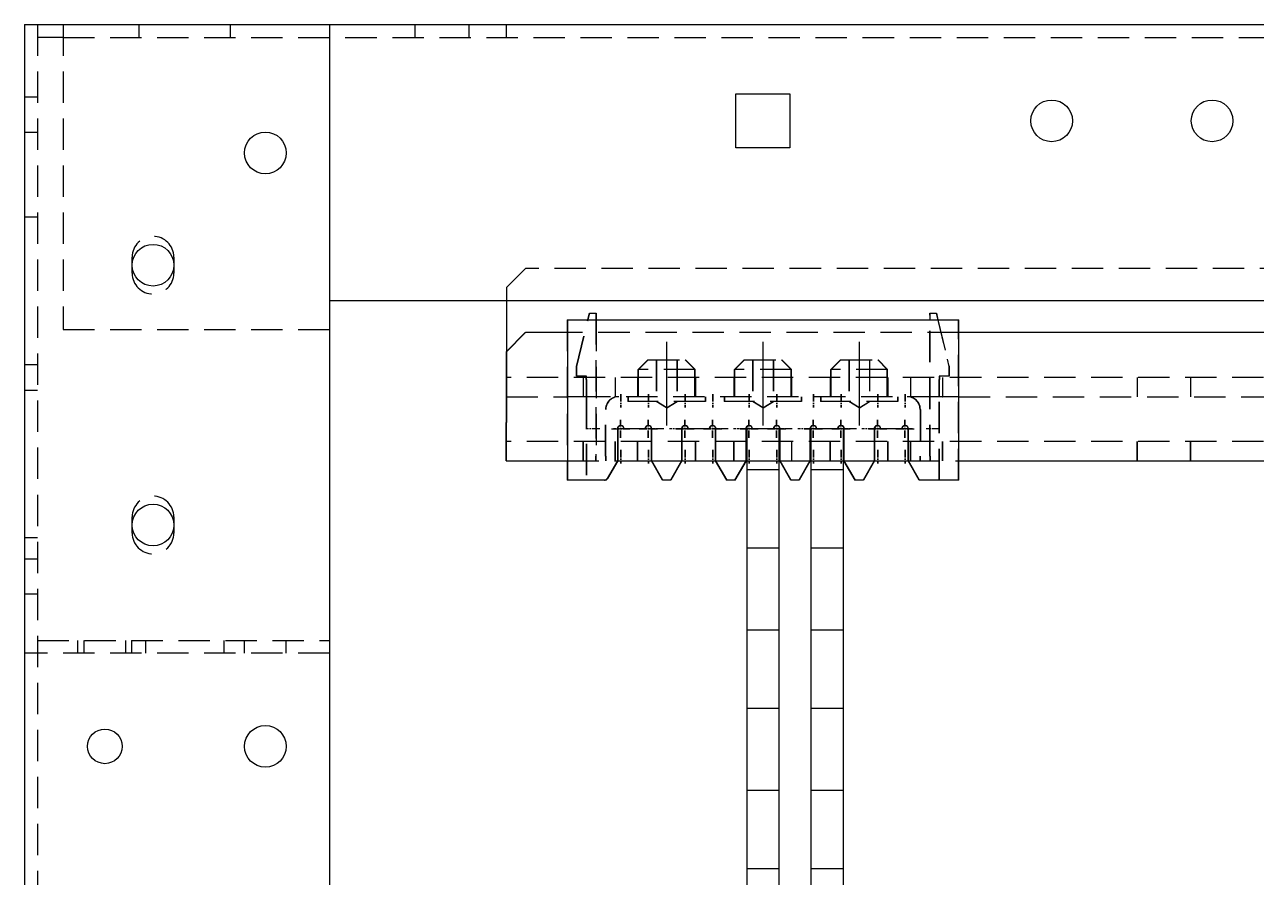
# Model space of a CAD drawing. Header units: millimetres. Extents: x -116965 to 323937, y 291661 to 566926.
# Drawn here: x -13076.7 to -12952, y 326587.9 to 326674.3 of the extents above; entities that cross this region are included whole.
import ezdxf

# ---------------------------------------------------------------- set-up
doc = ezdxf.new("R2010")
doc.units = ezdxf.units.MM
doc.linetypes.add('AXES2', pattern=[1.125, 0.75, -0.125, 0.125, -0.125])
doc.linetypes.add('HIDDEN2', pattern=[4.7625, 3.175, -1.5875])
doc.layers.add('ALPHA', color=255, linetype='Continuous')
doc.layers.add('AXE', color=80, linetype='AXES2')
doc.layers.add('Pointille_Court', color=40, linetype='HIDDEN2', lineweight=25)

msp = doc.modelspace()

# ---------------------------------------------------------------- linework, layer by layer
at = {"layer": 'ALPHA'}
for p, q in [((-13076.712828, 326674.33332), (-13045.837828, 326674.33332)), ((-13076.712828, 326674.33332), (-13076.712828, 326024.33332)), ((-13045.837828, 326674.33332), (-13045.837828, 326024.33332)), ((-13045.837828, 326674.33332), (-12717.587828, 326674.33332)), ((-13004.692828, 326667.31332), (-12999.232828, 326667.31332)), ((-13004.692828, 326661.85332), (-13004.692828, 326667.31332)), ((-12999.232828, 326667.31332), (-12999.232828, 326661.85332)), ((-12999.232828, 326661.85332), (-13004.692828, 326661.85332)), ((-13045.837828, 326646.38332), (-12717.587828, 326646.38332)), ((-13027.930328, 326646.38332), (-13027.930328, 326641.18332)), ((-13019.636954, 326644.43332), (-13019.480328, 326645.08332)), ((-13019.480328, 326645.08332), (-13018.830328, 326645.08332)), ((-13018.830328, 326645.08332), (-13018.830328, 326644.43332)), ((-12985.030328, 326645.08332), (-12984.380328, 326645.08332)), ((-12985.030328, 326644.43332), (-12985.030328, 326645.08332)), ((-12984.380328, 326645.08332), (-12984.223701, 326644.43332)), ((-13021.755328, 326644.43332), (-12982.105328, 326644.43332)), ((-13021.755328, 326644.43332), (-13021.755328, 326628.18332)), ((-12982.105328, 326628.18332), (-12982.105328, 326644.43332)), ((-13027.930328, 326641.18332), (-13025.980328, 326643.13332)), ((-13021.755328, 326643.13332), (-13025.980328, 326643.13332)), ((-12940.505328, 326643.13332), (-12982.105328, 326643.13332)), ((-13027.962828, 326641.18332), (-13027.930328, 326641.21582)), ((-13027.962828, 326641.18332), (-13027.962828, 326634.03332)), ((-13027.930328, 326641.18332), (-13027.930328, 326634.03332)), ((-13027.962828, 326630.13332), (-13027.962828, 326634.03332)), ((-13027.930328, 326630.13332), (-13027.930328, 326634.03332)), ((-13016.652828, 326633.38332), (-13016.652828, 326630.13332)), ((-13013.857828, 326633.38332), (-13016.002828, 326633.38332)), ((-13013.207828, 326630.13332), (-13013.207828, 326633.38332)), ((-13010.152828, 326633.38332), (-13010.152828, 326630.13332)), ((-13007.357828, 326633.38332), (-13009.502828, 326633.38332)), ((-13006.707828, 326630.13332), (-13006.707828, 326633.38332)), ((-13003.652828, 326633.38332), (-13003.652828, 326630.13332)), ((-13000.305328, 326633.38332), (-13003.555328, 326633.38332)), ((-13003.555328, 326552.13332), (-13003.555328, 326633.38332)), ((-13000.305328, 326552.13332), (-13000.305328, 326633.38332)), ((-13000.207828, 326630.13332), (-13000.207828, 326633.38332)), ((-12997.152828, 326633.38332), (-12997.152828, 326630.13332)), ((-12993.805328, 326633.38332), (-12997.055328, 326633.38332)), ((-12997.055328, 326552.13332), (-12997.055328, 326633.38332)), ((-12993.805328, 326552.13332), (-12993.805328, 326633.38332)), ((-12993.707828, 326630.13332), (-12993.707828, 326633.38332)), ((-12990.652828, 326633.38332), (-12990.652828, 326630.13332)), ((-12987.857828, 326633.38332), (-12990.002828, 326633.38332)), ((-12987.207828, 326630.13332), (-12987.207828, 326633.38332)), ((-13027.962828, 326630.13332), (-13027.930328, 326630.13332)), ((-13027.930328, 326630.13332), (-13021.755328, 326630.13332)), ((-13021.787828, 326630.13332), (-13021.787828, 326628.18332)), ((-13016.652828, 326630.13332), (-13017.684841, 326628.34582)), ((-13016.652828, 326630.13332), (-13013.207828, 326630.13332)), ((-13012.114495, 326628.18332), (-13013.240328, 326630.13332)), ((-13012.081995, 326628.18332), (-13013.207828, 326630.13332)), ((-13010.152828, 326630.13332), (-13011.278661, 326628.18332)), ((-13010.152828, 326630.13332), (-13006.707828, 326630.13332)), ((-13005.614495, 326628.18332), (-13006.740328, 326630.13332)), ((-13005.581995, 326628.18332), (-13006.707828, 326630.13332)), ((-13003.652828, 326630.13332), (-13004.778661, 326628.18332)), ((-13003.652828, 326630.13332), (-13003.555328, 326630.13332)), ((-13000.305328, 326630.13332), (-13000.207828, 326630.13332)), ((-12999.114495, 326628.18332), (-13000.240328, 326630.13332)), ((-12999.081995, 326628.18332), (-13000.207828, 326630.13332)), ((-12997.152828, 326630.13332), (-12998.278661, 326628.18332)), ((-12997.152828, 326630.13332), (-12997.055328, 326630.13332)), ((-12993.805328, 326630.13332), (-12993.707828, 326630.13332)), ((-12992.614495, 326628.18332), (-12993.740328, 326630.13332)), ((-12992.581995, 326628.18332), (-12993.707828, 326630.13332)), ((-12990.652828, 326630.13332), (-12991.778661, 326628.18332)), ((-12990.652828, 326630.13332), (-12987.207828, 326630.13332)), ((-12986.114495, 326628.18332), (-12987.240328, 326630.13332)), ((-12986.081995, 326628.18332), (-12987.207828, 326630.13332)), ((-12982.105328, 326630.13332), (-12940.505328, 326630.13332)), ((-13021.755328, 326628.18332), (-13021.787828, 326628.18332)), ((-13017.9663, 326628.18332), (-13021.755328, 326628.18332)), ((-13012.081995, 326628.18332), (-13012.114495, 326628.18332)), ((-13011.278661, 326628.18332), (-13012.081995, 326628.18332)), ((-13005.581995, 326628.18332), (-13005.614495, 326628.18332)), ((-13004.778661, 326628.18332), (-13005.581995, 326628.18332)), ((-12999.081995, 326628.18332), (-12999.114495, 326628.18332)), ((-12998.278661, 326628.18332), (-12999.081995, 326628.18332)), ((-12992.581995, 326628.18332), (-12992.614495, 326628.18332)), ((-12991.778661, 326628.18332), (-12992.581995, 326628.18332)), ((-12986.081995, 326628.18332), (-12986.114495, 326628.18332)), ((-12982.105328, 326628.18332), (-12986.081995, 326628.18332))]:
    msp.add_line(p, q, dxfattribs=at)
for centre, radius in [((-12972.712828, 326664.58332), 2.1125), ((-12956.462828, 326664.58332), 2.1125), ((-13052.337828, 326661.33332), 2.1125), ((-13063.712828, 326649.95832), 2.1125), ((-13063.712828, 326623.63332), 2.1125), ((-13068.587828, 326601.20832), 1.755), ((-13052.337828, 326601.20832), 2.1125)]:
    msp.add_circle(centre, radius, dxfattribs=at)
for centre, start, end in [((-13016.327828, 326633.38332), 0, 180), ((-13013.532828, 326633.38332), 0, 180), ((-13009.827828, 326633.38332), 0, 180), ((-13007.032828, 326633.38332), 0, 180), ((-13003.327828, 326633.38332), 0, 180), ((-13000.532828, 326633.38332), 0, 180), ((-12996.827828, 326633.38332), 0, 180), ((-12994.032828, 326633.38332), 0, 180), ((-12990.327828, 326633.38332), 0, 180), ((-12987.532828, 326633.38332), 0, 180), ((-13017.9663, 326628.50832), 270, 330)]:
    msp.add_arc(centre, 0.325, start, end, dxfattribs=at)
at = {"layer": 'AXE'}
for p, q in [((-13011.712828, 326642.19082), (-13011.712828, 326633.700925)), ((-13011.680328, 326633.700925), (-13011.680328, 326642.19082)), ((-13001.962828, 326642.19082), (-13001.962828, 326633.700925)), ((-13001.930328, 326633.700925), (-13001.930328, 326642.19082)), ((-12992.212828, 326642.19082), (-12992.212828, 326633.700925)), ((-12992.180328, 326633.700925), (-12992.180328, 326642.19082)), ((-13016.360328, 326636.89332), (-13016.360328, 326635.52832)), ((-13016.327828, 326636.89332), (-13016.327828, 326635.52832)), ((-13013.565328, 326636.89332), (-13013.565328, 326635.52832)), ((-13013.532828, 326636.89332), (-13013.532828, 326635.52832)), ((-13009.860328, 326636.89332), (-13009.860328, 326635.52832)), ((-13009.827828, 326636.89332), (-13009.827828, 326635.52832)), ((-13007.065328, 326636.89332), (-13007.065328, 326635.52832)), ((-13007.032828, 326636.89332), (-13007.032828, 326635.52832)), ((-13003.360328, 326636.89332), (-13003.360328, 326635.52832)), ((-13003.327828, 326636.89332), (-13003.327828, 326635.52832)), ((-13000.565328, 326636.89332), (-13000.565328, 326635.52832)), ((-13000.532828, 326636.89332), (-13000.532828, 326635.52832)), ((-12996.860328, 326636.89332), (-12996.860328, 326635.52832)), ((-12996.827828, 326636.89332), (-12996.827828, 326635.52832)), ((-12994.065328, 326636.89332), (-12994.065328, 326635.52832)), ((-12994.032828, 326636.89332), (-12994.032828, 326635.52832)), ((-12990.360328, 326636.89332), (-12990.360328, 326635.52832)), ((-12990.327828, 326636.89332), (-12990.327828, 326635.52832)), ((-12987.565328, 326636.89332), (-12987.565328, 326635.52832)), ((-12987.532828, 326636.89332), (-12987.532828, 326635.52832)), ((-13016.360328, 326632.47332), (-13016.360328, 326634.29332)), ((-13016.327828, 326632.47332), (-13016.327828, 326634.29332)), ((-13013.565328, 326632.47332), (-13013.565328, 326634.29332)), ((-13013.532828, 326632.47332), (-13013.532828, 326634.29332)), ((-13009.860328, 326632.47332), (-13009.860328, 326634.29332)), ((-13009.827828, 326632.47332), (-13009.827828, 326634.29332)), ((-13007.065328, 326632.47332), (-13007.065328, 326634.29332)), ((-13007.032828, 326632.47332), (-13007.032828, 326634.29332)), ((-13003.360328, 326632.47332), (-13003.360328, 326634.29332)), ((-13003.327828, 326632.47332), (-13003.327828, 326634.29332)), ((-13000.565328, 326632.47332), (-13000.565328, 326634.29332)), ((-13000.532828, 326632.47332), (-13000.532828, 326634.29332)), ((-12996.860328, 326632.47332), (-12996.860328, 326634.29332)), ((-12996.827828, 326632.47332), (-12996.827828, 326634.29332)), ((-12994.065328, 326632.47332), (-12994.065328, 326634.29332)), ((-12994.032828, 326632.47332), (-12994.032828, 326634.29332)), ((-12990.360328, 326632.47332), (-12990.360328, 326634.29332)), ((-12990.327828, 326632.47332), (-12990.327828, 326634.29332)), ((-12987.565328, 326632.47332), (-12987.565328, 326634.29332)), ((-12987.532828, 326632.47332), (-12987.532828, 326634.29332)), ((-13018.505328, 326633.38332), (-13019.870328, 326633.38332)), ((-13018.472828, 326633.38332), (-13019.837828, 326633.38332)), ((-13017.270328, 326633.38332), (-13015.450328, 326633.38332)), ((-13017.237828, 326633.38332), (-13015.417828, 326633.38332)), ((-13015.710328, 326633.38332), (-13017.075328, 326633.38332)), ((-13015.677828, 326633.38332), (-13017.042828, 326633.38332)), ((-13014.475328, 326633.38332), (-13012.655328, 326633.38332)), ((-13014.442828, 326633.38332), (-13012.622828, 326633.38332)), ((-13012.850328, 326633.38332), (-13014.215328, 326633.38332)), ((-13012.817828, 326633.38332), (-13014.182828, 326633.38332)), ((-13012.005328, 326633.38332), (-13013.370328, 326633.38332)), ((-13011.972828, 326633.38332), (-13013.337828, 326633.38332)), ((-13010.055328, 326633.38332), (-13011.420328, 326633.38332)), ((-13010.022828, 326633.38332), (-13011.387828, 326633.38332)), ((-13010.770328, 326633.38332), (-13008.950328, 326633.38332)), ((-13010.737828, 326633.38332), (-13008.917828, 326633.38332)), ((-13009.210328, 326633.38332), (-13010.575328, 326633.38332)), ((-13009.177828, 326633.38332), (-13010.542828, 326633.38332)), ((-13007.975328, 326633.38332), (-13006.155328, 326633.38332)), ((-13007.942828, 326633.38332), (-13006.122828, 326633.38332)), ((-13006.350328, 326633.38332), (-13007.715328, 326633.38332)), ((-13006.317828, 326633.38332), (-13007.682828, 326633.38332)), ((-13005.505328, 326633.38332), (-13006.870328, 326633.38332)), ((-13005.472828, 326633.38332), (-13006.837828, 326633.38332)), ((-13003.555328, 326633.38332), (-13004.920328, 326633.38332)), ((-13003.522828, 326633.38332), (-13004.887828, 326633.38332)), ((-13004.270328, 326633.38332), (-13002.450328, 326633.38332)), ((-13004.237828, 326633.38332), (-13002.417828, 326633.38332)), ((-13002.710328, 326633.38332), (-13004.075328, 326633.38332)), ((-13002.677828, 326633.38332), (-13004.042828, 326633.38332)), ((-13001.475328, 326633.38332), (-12999.655328, 326633.38332)), ((-13001.442828, 326633.38332), (-12999.622828, 326633.38332)), ((-12999.850328, 326633.38332), (-13001.215328, 326633.38332)), ((-12999.817828, 326633.38332), (-13001.182828, 326633.38332)), ((-12999.005328, 326633.38332), (-13000.370328, 326633.38332)), ((-12998.972828, 326633.38332), (-13000.337828, 326633.38332)), ((-12997.055328, 326633.38332), (-12998.420328, 326633.38332)), ((-12997.022828, 326633.38332), (-12998.387828, 326633.38332)), ((-12997.770328, 326633.38332), (-12995.950328, 326633.38332)), ((-12997.737828, 326633.38332), (-12995.917828, 326633.38332)), ((-12996.210328, 326633.38332), (-12997.575328, 326633.38332)), ((-12996.177828, 326633.38332), (-12997.542828, 326633.38332)), ((-12994.975328, 326633.38332), (-12993.155328, 326633.38332)), ((-12994.942828, 326633.38332), (-12993.122828, 326633.38332)), ((-12993.350328, 326633.38332), (-12994.715328, 326633.38332)), ((-12993.317828, 326633.38332), (-12994.682828, 326633.38332)), ((-12992.505328, 326633.38332), (-12993.870328, 326633.38332)), ((-12992.472828, 326633.38332), (-12993.837828, 326633.38332)), ((-12990.555328, 326633.38332), (-12991.920328, 326633.38332)), ((-12990.522828, 326633.38332), (-12991.887828, 326633.38332)), ((-12991.270328, 326633.38332), (-12989.450328, 326633.38332)), ((-12991.237828, 326633.38332), (-12989.417828, 326633.38332)), ((-12989.710328, 326633.38332), (-12991.075328, 326633.38332)), ((-12989.677828, 326633.38332), (-12991.042828, 326633.38332)), ((-12988.475328, 326633.38332), (-12986.655328, 326633.38332)), ((-12988.442828, 326633.38332), (-12986.622828, 326633.38332)), ((-12986.850328, 326633.38332), (-12988.215328, 326633.38332)), ((-12986.817828, 326633.38332), (-12988.182828, 326633.38332)), ((-12984.055328, 326633.38332), (-12985.420328, 326633.38332)), ((-12984.022828, 326633.38332), (-12985.387828, 326633.38332)), ((-13016.360328, 326631.23832), (-13016.360328, 326629.87332)), ((-13016.327828, 326631.23832), (-13016.327828, 326629.87332)), ((-13013.565328, 326631.23832), (-13013.565328, 326629.87332)), ((-13013.532828, 326631.23832), (-13013.532828, 326629.87332)), ((-13009.860328, 326631.23832), (-13009.860328, 326629.87332)), ((-13009.827828, 326631.23832), (-13009.827828, 326629.87332)), ((-13007.065328, 326631.23832), (-13007.065328, 326629.87332)), ((-13007.032828, 326631.23832), (-13007.032828, 326629.87332)), ((-13003.360328, 326631.23832), (-13003.360328, 326629.87332)), ((-13003.327828, 326631.23832), (-13003.327828, 326629.87332)), ((-13000.565328, 326631.23832), (-13000.565328, 326629.87332)), ((-13000.532828, 326631.23832), (-13000.532828, 326629.87332)), ((-12996.860328, 326631.23832), (-12996.860328, 326629.87332)), ((-12996.827828, 326631.23832), (-12996.827828, 326629.87332)), ((-12994.065328, 326631.23832), (-12994.065328, 326629.87332)), ((-12994.032828, 326631.23832), (-12994.032828, 326629.87332)), ((-12990.360328, 326631.23832), (-12990.360328, 326629.87332)), ((-12990.327828, 326631.23832), (-12990.327828, 326629.87332)), ((-12987.565328, 326631.23832), (-12987.565328, 326629.87332)), ((-12987.532828, 326631.23832), (-12987.532828, 326629.87332))]:
    msp.add_line(p, q, dxfattribs=at)
at = {"layer": 'Pointille_Court'}
for p, q in [((-13075.412828, 326674.33332), (-13075.412828, 326024.33332)), ((-13072.812828, 326674.33332), (-13072.812828, 326643.45832)), ((-13065.142828, 326674.33332), (-13065.142828, 326673.03332)), ((-13055.912828, 326674.33332), (-13055.912828, 326673.03332)), ((-13037.192828, 326674.33332), (-13037.192828, 326673.03332)), ((-13031.732828, 326674.33332), (-13031.732828, 326673.03332)), ((-13027.962828, 326674.33332), (-13027.962828, 326673.03332)), ((-13072.812828, 326673.03332), (-13075.412828, 326673.03332)), ((-13072.812828, 326673.03332), (-12690.612828, 326673.03332)), ((-13076.712828, 326667.02082), (-13075.412828, 326667.02082)), ((-13076.712828, 326663.44582), (-13075.412828, 326663.44582)), ((-13075.412828, 326654.83332), (-13076.712828, 326654.83332)), ((-13065.825328, 326649.14582), (-13065.825328, 326650.77082)), ((-13061.600328, 326650.77082), (-13061.600328, 326649.14582)), ((-13027.930328, 326647.68332), (-13025.980328, 326649.63332)), ((-12734.130328, 326649.63332), (-13025.980328, 326649.63332)), ((-13027.930328, 326647.68332), (-13027.930328, 326646.38332)), ((-13020.812828, 326639.68832), (-13019.512828, 326645.08332)), ((-13019.512828, 326645.08332), (-13019.480328, 326645.08332)), ((-13018.862828, 326645.08332), (-13018.862828, 326630.599644)), ((-12985.062828, 326645.08332), (-12985.030328, 326645.08332)), ((-12985.062828, 326630.603689), (-12985.062828, 326645.08332)), ((-12984.412828, 326645.08332), (-12983.112828, 326639.68832)), ((-13072.812828, 326643.45832), (-13045.837828, 326643.45832)), ((-13021.787828, 326644.43332), (-13021.755328, 326644.43332)), ((-13021.787828, 326644.43332), (-13021.787828, 326630.13332)), ((-13020.780328, 326639.68832), (-13019.636954, 326644.43332)), ((-13018.830328, 326644.43332), (-13018.830328, 326630.599644)), ((-12985.030328, 326630.603689), (-12985.030328, 326644.43332)), ((-12984.223701, 326644.43332), (-12983.080328, 326639.68832)), ((-12982.137828, 326628.18332), (-12982.137828, 326644.43332)), ((-13027.930328, 326641.21582), (-13026.012828, 326643.13332)), ((-13026.012828, 326643.13332), (-13025.980328, 326643.13332)), ((-12982.105328, 326643.13332), (-13021.755328, 326643.13332)), ((-13076.712828, 326639.88332), (-13075.412828, 326639.88332)), ((-13020.812828, 326638.71332), (-13020.812828, 326639.68832)), ((-13020.780328, 326638.71332), (-13020.780328, 326639.68832)), ((-13013.597828, 326640.37082), (-13014.572828, 326639.39582)), ((-13013.565328, 326640.37082), (-13014.540328, 326639.39582)), ((-13013.597828, 326640.37082), (-13013.565328, 326640.37082)), ((-13013.565328, 326640.37082), (-13009.795328, 326640.37082)), ((-13012.752828, 326640.37082), (-13012.752828, 326636.63332)), ((-13012.720328, 326640.37082), (-13012.720328, 326636.63332)), ((-13010.672828, 326640.37082), (-13010.672828, 326636.63332)), ((-13010.640328, 326640.37082), (-13010.640328, 326636.63332)), ((-13009.827828, 326640.37082), (-13008.852828, 326639.39582)), ((-13009.795328, 326640.37082), (-13008.820328, 326639.39582)), ((-13003.847828, 326640.37082), (-13004.822828, 326639.39582)), ((-13003.815328, 326640.37082), (-13004.790328, 326639.39582)), ((-13003.847828, 326640.37082), (-13003.815328, 326640.37082)), ((-13003.815328, 326640.37082), (-13000.045328, 326640.37082)), ((-13003.002828, 326640.37082), (-13003.002828, 326636.63332)), ((-13002.970328, 326640.37082), (-13002.970328, 326636.63332)), ((-13000.922828, 326640.37082), (-13000.922828, 326636.63332)), ((-13000.890328, 326640.37082), (-13000.890328, 326636.63332)), ((-13000.077828, 326640.37082), (-12999.102828, 326639.39582)), ((-13000.045328, 326640.37082), (-12999.070328, 326639.39582)), ((-12994.097828, 326640.37082), (-12995.072828, 326639.39582)), ((-12994.065328, 326640.37082), (-12995.040328, 326639.39582)), ((-12994.097828, 326640.37082), (-12994.065328, 326640.37082)), ((-12994.065328, 326640.37082), (-12990.295328, 326640.37082)), ((-12993.252828, 326640.37082), (-12993.252828, 326636.63332)), ((-12993.220328, 326640.37082), (-12993.220328, 326636.63332)), ((-12991.172828, 326640.37082), (-12991.172828, 326636.63332)), ((-12991.140328, 326640.37082), (-12991.140328, 326636.63332)), ((-12990.327828, 326640.37082), (-12989.352828, 326639.39582)), ((-12990.295328, 326640.37082), (-12989.320328, 326639.39582)), ((-12983.112828, 326639.68832), (-12983.112828, 326638.71332)), ((-12983.080328, 326639.68832), (-12983.080328, 326638.71332)), ((-12732.180328, 326638.58332), (-13027.930328, 326638.58332)), ((-13020.780328, 326638.71332), (-13020.812828, 326638.71332)), ((-13019.805328, 326638.71332), (-13020.780328, 326638.71332)), ((-13020.130328, 326636.63332), (-13020.130328, 326638.58332)), ((-13019.837828, 326638.379489), (-13019.837828, 326638.71332)), ((-13019.837828, 326638.379489), (-13019.837828, 326636.63332)), ((-13019.805328, 326638.379489), (-13019.805328, 326638.71332)), ((-13019.805328, 326638.379489), (-13019.805328, 326636.63332)), ((-13016.880328, 326636.63332), (-13016.880328, 326638.58332)), ((-13014.605328, 326636.63332), (-13014.605328, 326638.58332)), ((-13014.572828, 326636.63332), (-13014.572828, 326639.39582)), ((-13014.540328, 326639.39582), (-13014.572828, 326639.39582)), ((-13014.540328, 326636.63332), (-13014.540328, 326639.39582)), ((-13008.820328, 326639.39582), (-13014.540328, 326639.39582)), ((-13008.852828, 326636.63332), (-13008.852828, 326639.39582)), ((-13008.820328, 326636.63332), (-13008.820328, 326639.39582)), ((-13008.755328, 326636.63332), (-13008.755328, 326638.58332)), ((-13004.855328, 326636.63332), (-13004.855328, 326638.58332)), ((-13004.822828, 326636.63332), (-13004.822828, 326639.39582)), ((-13004.790328, 326639.39582), (-13004.822828, 326639.39582)), ((-13004.790328, 326636.63332), (-13004.790328, 326639.39582)), ((-12999.070328, 326639.39582), (-13004.790328, 326639.39582)), ((-12999.102828, 326636.63332), (-12999.102828, 326639.39582)), ((-12999.070328, 326636.63332), (-12999.070328, 326639.39582)), ((-12999.005328, 326636.63332), (-12999.005328, 326638.58332)), ((-12995.105328, 326636.63332), (-12995.105328, 326638.58332)), ((-12995.072828, 326636.63332), (-12995.072828, 326639.39582)), ((-12995.040328, 326639.39582), (-12995.072828, 326639.39582)), ((-12995.040328, 326636.63332), (-12995.040328, 326639.39582)), ((-12989.320328, 326639.39582), (-12995.040328, 326639.39582)), ((-12989.352828, 326636.63332), (-12989.352828, 326639.39582)), ((-12989.320328, 326636.63332), (-12989.320328, 326639.39582)), ((-12989.255328, 326636.63332), (-12989.255328, 326638.58332)), ((-12986.980328, 326636.63332), (-12986.980328, 326638.58332)), ((-12984.055328, 326638.71332), (-12984.087828, 326638.71332)), ((-12984.087828, 326638.71332), (-12984.087828, 326638.379489)), ((-12984.087828, 326636.63332), (-12984.087828, 326638.379489)), ((-12983.080328, 326638.71332), (-12984.055328, 326638.71332)), ((-12984.055328, 326638.71332), (-12984.055328, 326638.379489)), ((-12984.055328, 326636.63332), (-12984.055328, 326638.379489)), ((-12983.730328, 326636.63332), (-12983.730328, 326638.58332)), ((-12964.002828, 326636.63332), (-12964.002828, 326638.58332)), ((-12958.607828, 326636.63332), (-12958.607828, 326638.58332)), ((-13076.712828, 326637.28332), (-13075.412828, 326637.28332)), ((-13027.930328, 326636.63332), (-13021.755328, 326636.63332)), ((-13020.130328, 326636.63332), (-13021.755328, 326636.63332)), ((-13020.130328, 326636.63332), (-13020.107354, 326636.63332)), ((-13019.805328, 326636.63332), (-13020.107354, 326636.63332)), ((-13019.837828, 326636.63332), (-13019.837828, 326628.18332)), ((-13019.805328, 326636.63332), (-13019.805328, 326628.18332)), ((-12984.055328, 326636.63332), (-13019.805328, 326636.63332)), ((-13015.612828, 326636.63332), (-13015.612828, 326636.14582)), ((-13015.580328, 326636.14582), (-13015.612828, 326636.14582)), ((-13015.580328, 326636.63332), (-13015.580328, 326636.14582)), ((-13007.780328, 326636.14582), (-13015.580328, 326636.14582)), ((-13011.712828, 326635.520925), (-13012.752828, 326636.14582)), ((-13011.680328, 326635.520925), (-13012.720328, 326636.14582)), ((-13011.712828, 326635.520925), (-13010.672828, 326636.14582)), ((-13011.680328, 326635.520925), (-13010.640328, 326636.14582)), ((-13007.812828, 326636.63332), (-13007.812828, 326636.14582)), ((-13007.780328, 326636.63332), (-13007.780328, 326636.14582)), ((-13005.862828, 326636.63332), (-13005.862828, 326636.14582)), ((-13005.830328, 326636.14582), (-13005.862828, 326636.14582)), ((-13005.830328, 326636.63332), (-13005.830328, 326636.14582)), ((-12998.030328, 326636.14582), (-13005.830328, 326636.14582)), ((-13001.962828, 326635.520925), (-13003.002828, 326636.14582)), ((-13001.930328, 326635.520925), (-13002.970328, 326636.14582)), ((-13001.962828, 326635.520925), (-13000.922828, 326636.14582)), ((-13001.930328, 326635.520925), (-13000.890328, 326636.14582)), ((-12998.062828, 326636.63332), (-12998.062828, 326636.14582)), ((-12998.030328, 326636.63332), (-12998.030328, 326636.14582)), ((-12996.112828, 326636.63332), (-12996.112828, 326636.14582)), ((-12996.080328, 326636.14582), (-12996.112828, 326636.14582)), ((-12996.080328, 326636.63332), (-12996.080328, 326636.14582)), ((-12988.280328, 326636.14582), (-12996.080328, 326636.14582)), ((-12992.212828, 326635.520925), (-12993.252828, 326636.14582)), ((-12992.180328, 326635.520925), (-12993.220328, 326636.14582)), ((-12992.212828, 326635.520925), (-12991.172828, 326636.14582)), ((-12992.180328, 326635.520925), (-12991.140328, 326636.14582)), ((-12988.312828, 326636.63332), (-12988.312828, 326636.14582)), ((-12988.280328, 326636.63332), (-12988.280328, 326636.14582)), ((-12984.087828, 326628.18332), (-12984.087828, 326636.63332)), ((-12984.055328, 326628.18332), (-12984.055328, 326636.63332)), ((-12983.753302, 326636.63332), (-12984.055328, 326636.63332)), ((-12983.753302, 326636.63332), (-12983.730328, 326636.63332)), ((-12982.105328, 326636.63332), (-12983.730328, 326636.63332)), ((-12982.105328, 326636.63332), (-12940.505328, 326636.63332)), ((-13017.887828, 326630.603806), (-13017.887828, 326635.33332)), ((-13017.855328, 326630.603806), (-13017.855328, 326635.33332)), ((-12986.037828, 326635.33332), (-12986.037828, 326630.603806)), ((-12986.005328, 326635.33332), (-12986.005328, 326630.603806)), ((-13016.685328, 326633.38332), (-13016.685328, 326630.13332)), ((-13016.002828, 326633.38332), (-13016.035328, 326633.38332)), ((-13013.240328, 326630.13332), (-13013.240328, 326633.38332)), ((-13010.185328, 326633.38332), (-13010.185328, 326630.13332)), ((-13009.502828, 326633.38332), (-13009.535328, 326633.38332)), ((-13006.740328, 326630.13332), (-13006.740328, 326633.38332)), ((-13003.685328, 326633.38332), (-13003.685328, 326630.13332)), ((-13000.240328, 326630.13332), (-13000.240328, 326633.38332)), ((-12997.185328, 326633.38332), (-12997.185328, 326630.13332)), ((-12993.740328, 326630.13332), (-12993.740328, 326633.38332)), ((-12990.685328, 326633.38332), (-12990.685328, 326630.13332)), ((-12990.002828, 326633.38332), (-12990.035328, 326633.38332)), ((-12987.240328, 326630.13332), (-12987.240328, 326633.38332)), ((-13027.930328, 326632.08332), (-13027.962828, 326632.08332)), ((-12732.180328, 326632.08332), (-13027.930328, 326632.08332)), ((-13020.162828, 326630.13332), (-13020.162828, 326632.08332)), ((-13020.130328, 326630.13332), (-13020.130328, 326632.08332)), ((-13016.912828, 326630.13332), (-13016.912828, 326632.08332)), ((-13016.880328, 326630.13332), (-13016.880328, 326632.08332)), ((-13014.637828, 326630.13332), (-13014.637828, 326632.08332)), ((-13014.605328, 326630.13332), (-13014.605328, 326632.08332)), ((-13008.787828, 326630.13332), (-13008.787828, 326632.08332)), ((-13008.755328, 326630.13332), (-13008.755328, 326632.08332)), ((-13004.887828, 326630.13332), (-13004.887828, 326632.08332)), ((-13004.855328, 326630.13332), (-13004.855328, 326632.08332)), ((-12999.037828, 326630.13332), (-12999.037828, 326632.08332)), ((-12999.005328, 326630.13332), (-12999.005328, 326632.08332)), ((-12995.137828, 326630.13332), (-12995.137828, 326632.08332)), ((-12995.105328, 326630.13332), (-12995.105328, 326632.08332)), ((-12989.287828, 326630.13332), (-12989.287828, 326632.08332)), ((-12989.255328, 326630.13332), (-12989.255328, 326632.08332)), ((-12987.012828, 326630.13332), (-12987.012828, 326632.08332)), ((-12986.980328, 326630.13332), (-12986.980328, 326632.08332)), ((-12983.762828, 326630.13332), (-12983.762828, 326632.08332)), ((-12983.730328, 326630.13332), (-12983.730328, 326632.08332)), ((-12964.035328, 326630.13332), (-12964.035328, 326632.08332)), ((-12964.002828, 326630.13332), (-12964.002828, 326632.08332)), ((-12958.640328, 326630.13332), (-12958.640328, 326632.08332)), ((-12958.607828, 326630.13332), (-12958.607828, 326632.08332)), ((-13021.755328, 326630.13332), (-13016.652828, 326630.13332)), ((-13018.862828, 326630.13332), (-13018.862828, 326630.599644)), ((-13018.830328, 326630.13332), (-13018.830328, 326630.599644)), ((-13017.887828, 326630.603806), (-13017.887828, 326630.13332)), ((-13017.855328, 326630.603806), (-13017.855328, 326630.13332)), ((-13016.685328, 326630.13332), (-13017.717341, 326628.34582)), ((-13013.207828, 326630.13332), (-13010.152828, 326630.13332)), ((-13010.185328, 326630.13332), (-13011.311161, 326628.18332)), ((-13006.707828, 326630.13332), (-13003.652828, 326630.13332)), ((-13003.685328, 326630.13332), (-13004.811161, 326628.18332)), ((-13003.555328, 326630.13332), (-13000.305328, 326630.13332)), ((-13000.207828, 326630.13332), (-12997.152828, 326630.13332)), ((-12997.185328, 326630.13332), (-12998.311161, 326628.18332)), ((-12997.055328, 326630.13332), (-12993.805328, 326630.13332)), ((-12993.707828, 326630.13332), (-12990.652828, 326630.13332)), ((-12990.685328, 326630.13332), (-12991.811161, 326628.18332)), ((-12987.207828, 326630.13332), (-12982.105328, 326630.13332)), ((-12986.037828, 326630.13332), (-12986.037828, 326630.603806)), ((-12986.005328, 326630.13332), (-12986.005328, 326630.603806)), ((-12985.062828, 326630.603689), (-12985.062828, 326630.13332)), ((-12985.030328, 326630.603689), (-12985.030328, 326630.13332)), ((-13000.305328, 326629.22332), (-13003.555328, 326629.22332)), ((-12993.805328, 326629.22332), (-12997.055328, 326629.22332)), ((-13065.825328, 326622.82082), (-13065.825328, 326624.44582)), ((-13061.600328, 326624.44582), (-13061.600328, 326622.82082)), ((-13075.412828, 326622.33332), (-13076.712828, 326622.33332)), ((-13000.305328, 326621.29332), (-13003.555328, 326621.29332)), ((-12993.805328, 326621.29332), (-12997.055328, 326621.29332)), ((-13076.712828, 326620.22082), (-13075.412828, 326620.22082)), ((-13076.712828, 326616.64582), (-13075.412828, 326616.64582)), ((-13000.305328, 326612.97332), (-13003.555328, 326612.97332)), ((-12993.805328, 326612.97332), (-12997.055328, 326612.97332)), ((-13075.412828, 326611.93332), (-13045.837828, 326611.93332)), ((-13071.317828, 326610.63332), (-13071.317828, 326611.93332)), ((-13070.700328, 326610.63332), (-13070.700328, 326611.93332)), ((-13066.475328, 326610.63332), (-13066.475328, 326611.93332)), ((-13065.857828, 326610.63332), (-13065.857828, 326611.93332)), ((-13064.427828, 326610.63332), (-13064.427828, 326611.93332)), ((-13056.497828, 326610.63332), (-13056.497828, 326611.93332)), ((-13054.450328, 326610.63332), (-13054.450328, 326611.93332)), ((-13050.225328, 326610.63332), (-13050.225328, 326611.93332)), ((-13045.837828, 326610.63332), (-13076.712828, 326610.63332)), ((-13000.305328, 326605.04332), (-13003.555328, 326605.04332)), ((-12993.805328, 326605.04332), (-12997.055328, 326605.04332)), ((-13000.305328, 326596.72332), (-13003.555328, 326596.72332)), ((-12993.805328, 326596.72332), (-12997.055328, 326596.72332)), ((-13000.305328, 326588.79332), (-13003.555328, 326588.79332)), ((-12993.805328, 326588.79332), (-12997.055328, 326588.79332))]:
    msp.add_line(p, q, dxfattribs=at)
for centre, radius, start, end in [((-13063.712828, 326650.77082), 2.1125, 0, 180), ((-13063.712828, 326649.14582), 2.1125, 180, 0), ((-13016.587828, 326635.33332), 1.3, 90, 178), ((-13016.555328, 326635.33332), 1.3, 90, 178), ((-12987.337828, 326635.33332), 1.3, 2, 90), ((-12987.305328, 326635.33332), 1.3, 2, 90), ((-13016.587828, 326635.33332), 1.3, 178, 180), ((-13016.555328, 326635.33332), 1.3, 178, 180), ((-12987.337828, 326635.33332), 1.3, 0, 2), ((-12987.305328, 326635.33332), 1.3, 0, 2), ((-13016.360328, 326633.38332), 0.325, 0, 180), ((-13013.565328, 326633.38332), 0.325, 0, 180), ((-13009.860328, 326633.38332), 0.325, 0, 180), ((-13007.065328, 326633.38332), 0.325, 0, 180), ((-13003.360328, 326633.38332), 0.325, 0, 180), ((-13000.565328, 326633.38332), 0.325, 0, 180), ((-12996.860328, 326633.38332), 0.325, 0, 180), ((-12994.065328, 326633.38332), 0.325, 0, 180), ((-12990.360328, 326633.38332), 0.325, 0, 180), ((-12987.565328, 326633.38332), 0.325, 0, 180), ((-13017.9988, 326628.50832), 0.325, 270, 330), ((-13063.712828, 326624.44582), 2.1125, 0, 180), ((-13063.712828, 326622.82082), 2.1125, 180, 0)]:
    msp.add_arc(centre, radius, start, end, dxfattribs=at)

doc.saveas('drawing.dxf')
